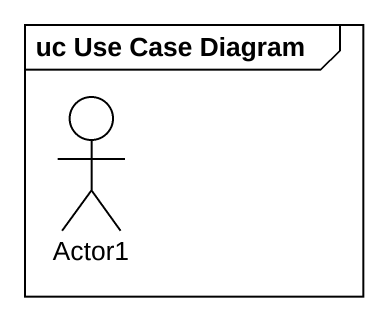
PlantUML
@startuml
mainframe uc Use Case Diagram
actor Actor1
@enduml
